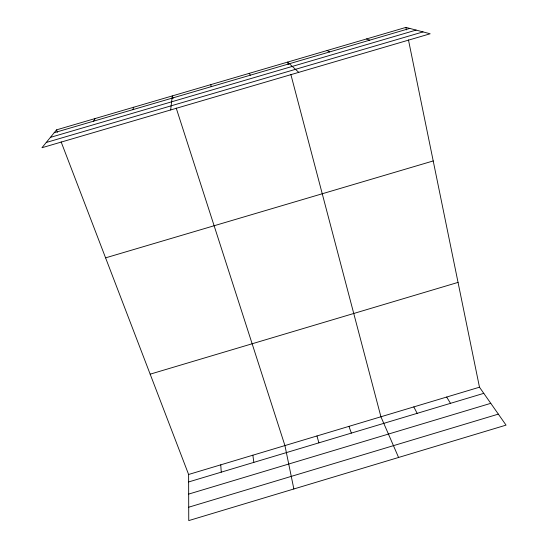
<?xml version="1.0" encoding="UTF-8"?>
<svg xmlns="http://www.w3.org/2000/svg" width="548" height="548" viewBox="0 0 548 548"><rect width="100%" height="100%" fill="white"/><g stroke="black" fill="none" stroke-linecap="round" stroke-linejoin="round"><path stroke-width="0.82" d="M170.654 109.956L172.305 95.914L173.086 98.345M132.815 109.662L133.767 107.216M93.537 121.177L95.174 118.532M56.533 129.869L41.949 147.734L430.166 33.777L405.904 27.4L56.533 129.869L57.451 132.26M188.615 474.479L479.479 387.196L506.051 425.125L188.752 520.6L188.615 474.479L61.123 141.85M188.635 481.952L483.788 393.341M188.67 494.091L490.782 403.328M188.711 507.215L498.344 414.124M150.166 374.168L458.053 282.391M105.586 257.855L433.215 160.941M54.204 132.719L409.781 28.421M50.395 137.384L416.117 30.085M46.238 142.48L423.035 31.907M366.523 38.949L369.701 40.175M327.094 50.512L329.574 51.944M298.77 72.35L287.604 62.095L288.248 64.561M446.668 397.04L450.497 403.342M249.224 73.35L250.326 75.192M413.815 406.897L417.158 413.35M398.574 457.464L380.922 416.768L290.844 74.418M348.966 426.358L351.357 433.105M176.216 108.066L284.933 445.572L293.858 488.974M316.97 435.961L318.888 442.853M210.788 84.625L211.213 86.666M405.904 27.4L406.417 29.9M408.459 39.901L479.479 387.196M252.861 455.196L253.834 462.375M220.755 464.834L221.255 472.157"/></g></svg>
